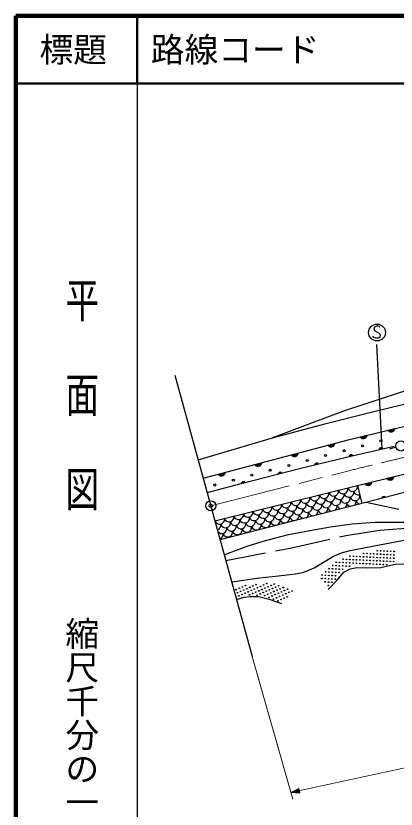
# Model space of a CAD drawing. Units: millimetres, scale not verified. Extents: x 40000 to 680000, y 20000 to 380000.
# Drawn here: x 40000 to 96356, y 262491 to 380000 of the extents above; entities that cross this region are included whole.
import ezdxf
from ezdxf.enums import TextEntityAlignment as Align

# ---------------------------------------------------------------- set-up
doc = ezdxf.new("R2010")
doc.units = ezdxf.units.MM
doc.header["$LTSCALE"] = 1000
doc.header["$PDMODE"] = 32
doc.header["$PDSIZE"] = 500
doc.linetypes.add('CHAIN', pattern=[18.5, 12, -1.5, 3.5, -1.5])
doc.linetypes.add('DASHED', pattern=[7.5, 6, -1.5])
for name, color, linetype, lineweight in [('M-BGD', 7, 'Continuous', 25), ('M-BMK', 2, 'CHAIN', 13), ('M-BMK-SRVR', 3, 'Continuous', 25), ('M-STR-HTXT', 7, 'Continuous', 13), ('M-STR-STRC', 7, 'Continuous', 25), ('M-TTL', 2, 'Continuous', 140), ('M-TTL-BAND', 7, 'Continuous', 25), ('M-TTL-LINE', 7, 'Continuous', 50)]:
    doc.layers.add(name, color=color, linetype=linetype, lineweight=lineweight)
doc.layers.add('M-OTRS', color=6, linetype='Continuous')
doc.layers.add('M-TTL-TXT', color=7, linetype='Continuous')
doc.styles.add('@ＭＳ ゴシック', font='')
doc.styles.add('ＭＳ ゴシック', font='')
doc.styles.get('@ＭＳ ゴシック').set_extended_font_data('@MS Gothic')
doc.styles.get('ＭＳ ゴシック').set_extended_font_data('MS Gothic')

msp = doc.modelspace()

# ---------------------------------------------------------------- linework, layer by layer
at = {"layer": 'M-BGD'}
for p, q in [((63570, 326795), (75022, 285125)), ((98199, 324606), (88561, 321458)), ((93069, 321418), (101483, 323448)), ((88561, 321458), (78015, 317508)), ((85796, 319580), (93069, 321418)), ((89447, 317266), (101823, 320235)), ((78015, 317508), (85796, 319580)), ((95149, 318634), (96121, 318867)), ((95216, 318527), (95149, 318634)), ((95202, 318585), (96097, 318800)), ((95298, 318443), (95216, 318527)), ((96091, 318737), (95235, 318531)), ((95269, 318477), (96086, 318673)), ((96041, 318601), (95341, 318433)), ((95413, 318389), (95997, 318529)), ((96002, 318509), (95918, 318428)), ((96076, 318630), (96002, 318509)), ((96111, 318741), (96076, 318630)), ((96121, 318867), (96111, 318741)), ((67023, 314231), (78015, 317508)), ((91024, 317644), (91996, 317877)), ((91091, 317537), (91024, 317644)), ((91077, 317595), (91971, 317810)), ((91172, 317453), (91091, 317537)), ((91966, 317747), (91110, 317541)), ((91143, 317488), (91960, 317684)), ((91293, 317380), (91172, 317453)), ((91916, 317611), (91216, 317443)), ((91288, 317399), (91872, 317539)), ((91404, 317345), (91293, 317380)), ((91788, 317457), (91399, 317364)), ((91530, 317334), (91404, 317345)), ((91686, 317371), (91530, 317334)), ((91793, 317438), (91686, 317371)), ((91876, 317520), (91793, 317438)), ((91950, 317640), (91876, 317520)), ((91985, 317751), (91950, 317640)), ((91996, 317877), (91985, 317751)), ((95418, 318369), (95298, 318443)), ((95529, 318334), (95418, 318369)), ((95914, 318447), (95525, 318354)), ((95655, 318323), (95529, 318334)), ((95811, 318361), (95655, 318323)), ((95918, 318428), (95811, 318361)), ((67771, 311509), (89447, 317266)), ((86254, 316418), (87221, 316675)), ((86324, 316312), (86254, 316418)), ((86308, 316370), (87198, 316606)), ((86408, 316231), (86324, 316312)), ((87194, 316543), (86343, 316317)), ((86378, 316264), (87190, 316480)), ((86530, 316160), (86408, 316231)), ((87147, 316407), (86451, 316222)), ((86525, 316179), (87105, 316333)), ((86642, 316128), (86530, 316160)), ((87023, 316250), (86637, 316147)), ((86768, 316120), (86642, 316128)), ((86923, 316161), (86768, 316120)), ((87029, 316230), (86923, 316161)), ((87110, 316314), (87029, 316230)), ((87181, 316436), (87110, 316314)), ((87213, 316548), (87181, 316436)), ((87221, 316675), (87213, 316548)), ((89193, 314702), (96048, 316274)), ((80835, 314979), (81802, 315235)), ((80905, 314873), (80835, 314979)), ((80889, 314931), (81779, 315167)), ((81775, 315104), (80924, 314878)), ((80959, 314825), (81771, 315041)), ((81728, 314967), (81032, 314783)), ((81762, 314997), (81691, 314875)), ((81794, 315109), (81762, 314997)), ((81802, 315235), (81794, 315109)), ((89848, 314934), (89439, 314840)), ((89442, 314872), (89479, 314932)), ((89459, 314886), (89810, 314967)), ((89479, 314932), (89521, 314972)), ((89762, 314997), (89489, 314934)), ((89521, 314972), (89575, 315005)), ((89541, 314977), (89697, 315012)), ((89575, 315005), (89653, 315023)), ((89653, 315023), (89716, 315017)), ((89716, 315017), (89772, 314999)), ((89772, 314999), (89832, 314961)), ((89832, 314961), (89872, 314919)), ((94372, 315889), (93884, 315778)), ((93884, 315778), (93890, 315841)), ((93890, 315841), (93908, 315896)), ((93895, 315821), (94343, 315924)), ((94315, 315958), (93905, 315865)), ((93908, 315896), (93946, 315956)), ((93926, 315910), (94277, 315991)), ((93946, 315956), (93988, 315996)), ((94229, 316021), (93956, 315958)), ((93988, 315996), (94042, 316029)), ((94007, 316001), (94163, 316037)), ((94042, 316029), (94120, 316047)), ((94120, 316047), (94183, 316041)), ((94183, 316041), (94238, 316023)), ((94238, 316023), (94298, 315985)), ((94298, 315985), (94339, 315943)), ((94339, 315943), (94372, 315889)), ((96324, 316092), (95360, 315825)), ((75416, 313540), (76383, 313796)), ((76383, 313796), (76375, 313670)), ((80988, 314792), (80905, 314873)), ((81111, 314721), (80988, 314792)), ((81106, 314740), (81686, 314894)), ((81223, 314688), (81111, 314721)), ((81604, 314810), (81218, 314708)), ((81349, 314681), (81223, 314688)), ((81504, 314722), (81349, 314681)), ((81609, 314791), (81504, 314722)), ((81691, 314875), (81609, 314791)), ((82058, 312943), (89193, 314702)), ((84683, 313755), (84411, 313688)), ((84443, 313726), (84496, 313760)), ((84462, 313731), (84618, 313770)), ((84496, 313760), (84574, 313779)), ((84574, 313779), (84637, 313774)), ((84637, 313774), (84693, 313757)), ((84693, 313757), (84753, 313721)), ((89905, 314865), (89418, 314754)), ((89418, 314754), (89424, 314816)), ((89424, 314816), (89442, 314872)), ((89428, 314797), (89877, 314900)), ((89872, 314919), (89905, 314865)), ((73407, 310743), (82058, 312943)), ((75486, 313434), (75416, 313540)), ((75470, 313492), (76360, 313728)), ((75569, 313353), (75486, 313434)), ((76356, 313665), (75505, 313439)), ((75540, 313386), (76352, 313602)), ((75692, 313282), (75569, 313353)), ((76309, 313528), (75613, 313344)), ((75687, 313301), (76267, 313455)), ((75804, 313249), (75692, 313282)), ((76185, 313371), (75799, 313269)), ((75930, 313241), (75804, 313249)), ((76085, 313282), (75930, 313241)), ((76190, 313352), (76085, 313282)), ((76272, 313436), (76190, 313352)), ((76343, 313558), (76272, 313436)), ((76375, 313670), (76343, 313558)), ((84828, 313626), (84343, 313506)), ((84343, 313506), (84348, 313569)), ((84348, 313569), (84365, 313625)), ((84353, 313550), (84799, 313660)), ((84770, 313694), (84363, 313593)), ((84365, 313625), (84402, 313685)), ((84382, 313639), (84732, 313726)), ((84402, 313685), (84443, 313726)), ((84753, 313721), (84795, 313679)), ((84795, 313679), (84828, 313626)), ((90613, 310432), (100356, 312796)), ((69997, 312100), (70964, 312357)), ((70067, 311995), (69997, 312100)), ((70051, 312053), (70940, 312289)), ((70150, 311913), (70067, 311995)), ((70937, 312226), (70086, 312000)), ((70121, 311947), (70933, 312163)), ((70273, 311842), (70150, 311913)), ((70890, 312089), (70194, 311904)), ((70267, 311862), (70847, 312016)), ((70385, 311810), (70273, 311842)), ((70766, 311932), (70380, 311829)), ((70511, 311802), (70385, 311810)), ((70666, 311843), (70511, 311802)), ((70771, 311913), (70666, 311843)), ((70853, 311996), (70771, 311913)), ((70924, 312119), (70853, 311996)), ((70956, 312231), (70924, 312119)), ((70964, 312357), (70956, 312231)), ((79406, 312268), (78921, 312145)), ((78921, 312145), (78926, 312208)), ((78926, 312208), (78943, 312264)), ((78931, 312189), (79377, 312302)), ((79347, 312336), (78940, 312233)), ((78943, 312264), (78979, 312325)), ((78959, 312279), (79308, 312367)), ((78979, 312325), (79020, 312366)), ((79260, 312396), (78988, 312327)), ((79020, 312366), (79073, 312401)), ((79039, 312371), (79194, 312411)), ((79073, 312401), (79150, 312420)), ((79150, 312420), (79214, 312416)), ((79214, 312416), (79269, 312399)), ((79269, 312399), (79330, 312363)), ((79330, 312363), (79372, 312322)), ((79372, 312322), (79406, 312268)), ((94998, 311496), (95970, 311732)), ((95065, 311389), (94998, 311496)), ((95051, 311447), (95945, 311664)), ((95940, 311601), (95085, 311394)), ((95118, 311340), (95935, 311538)), ((95891, 311466), (95191, 311296)), ((95925, 311494), (95851, 311374)), ((95960, 311606), (95925, 311494)), ((95970, 311732), (95960, 311606)), ((68358, 309374), (73407, 310743)), ((69499, 305222), (90613, 310432)), ((73972, 310887), (73487, 310764)), ((73487, 310764), (73492, 310827)), ((73492, 310827), (73509, 310883)), ((73497, 310807), (73943, 310921)), ((73914, 310955), (73506, 310851)), ((73509, 310883), (73545, 310944)), ((73526, 310897), (73875, 310986)), ((73545, 310944), (73586, 310985)), ((73826, 311015), (73555, 310946)), ((73586, 310985), (73639, 311019)), ((73605, 310990), (73760, 311029)), ((73639, 311019), (73717, 311039)), ((73717, 311039), (73780, 311034)), ((73780, 311034), (73836, 311017)), ((73836, 311017), (73896, 310981)), ((73896, 310981), (73938, 310940)), ((73938, 310940), (73972, 310887)), ((90613, 310432), (91269, 307773)), ((101022, 310274), (91269, 307773)), ((91751, 310708), (92722, 310944)), ((91818, 310601), (91751, 310708)), ((91804, 310659), (92698, 310876)), ((91900, 310518), (91818, 310601)), ((92692, 310813), (91837, 310605)), ((91871, 310552), (92687, 310750)), ((92020, 310444), (91900, 310518)), ((92643, 310677), (91943, 310508)), ((92016, 310464), (92599, 310605)), ((92132, 310409), (92020, 310444)), ((92516, 310523), (92127, 310429)), ((92258, 310399), (92132, 310409)), ((92413, 310437), (92258, 310399)), ((92520, 310504), (92413, 310437)), ((92603, 310586), (92520, 310504)), ((92677, 310706), (92603, 310586)), ((92712, 310818), (92677, 310706)), ((92722, 310944), (92712, 310818)), ((95147, 311306), (95065, 311389)), ((95268, 311232), (95147, 311306)), ((95263, 311252), (95846, 311393)), ((95379, 311197), (95268, 311232)), ((95763, 311311), (95375, 311217)), ((95505, 311187), (95379, 311197)), ((95661, 311225), (95505, 311187)), ((95768, 311292), (95661, 311225)), ((95851, 311374), (95768, 311292)), ((91908, 307955), (96771, 306913)), ((94772, 308671), (94288, 308547)), ((94288, 308547), (94292, 308610)), ((94292, 308610), (94309, 308666)), ((94297, 308591), (94743, 308705)), ((94713, 308739), (94307, 308635)), ((94309, 308666), (94345, 308727)), ((94326, 308681), (94674, 308770)), ((94345, 308727), (94386, 308768)), ((94626, 308799), (94354, 308729)), ((94386, 308768), (94439, 308803)), ((94405, 308773), (94560, 308813)), ((94439, 308803), (94516, 308823)), ((94516, 308823), (94579, 308818)), ((94579, 308818), (94635, 308801)), ((94635, 308801), (94696, 308765)), ((94696, 308765), (94738, 308724)), ((94738, 308724), (94772, 308671)), ((91269, 307773), (70273, 302405)), ((86641, 304317), (89817, 304733)), ((89817, 304733), (93258, 304980)), ((93258, 304980), (105923, 305015)), ((80408, 303165), (83545, 303781)), ((83545, 303781), (86641, 304317)), ((74135, 301391), (76637, 302204)), ((76637, 302204), (80408, 303165)), ((93094, 301518), (98083, 302422)), ((70885, 300178), (74135, 301391)), ((89546, 300823), (93094, 301518)), ((85929, 299277), (86981, 299893)), ((86981, 299893), (88251, 300448)), ((88251, 300448), (89546, 300823)), ((84222, 298225), (85929, 299277)), ((94086, 298279), (95118, 298517)), ((95118, 298517), (96241, 298755)), ((96241, 298755), (97581, 298830)), ((78942, 297074), (81423, 297332)), ((81423, 297332), (82674, 297570)), ((82674, 297570), (84222, 298225)), ((87555, 296374), (88607, 297604)), ((88607, 297604), (89560, 298100)), ((89560, 298100), (90553, 298279)), ((90553, 298279), (92121, 298239)), ((92121, 298239), (94086, 298279)), ((71986, 296172), (76123, 296776)), ((76123, 296776), (78942, 297074)), ((86305, 295044), (87555, 296374)), ((72712, 293528), (73810, 293908)), ((73810, 293908), (74703, 294007)), ((74703, 294007), (76014, 293967)), ((76014, 293967), (77522, 293570)), ((77522, 293570), (79388, 292935))]:
    msp.add_line(p, q, dxfattribs=at)
at = {"layer": 'M-BGD', "linetype": 'DASHED'}
for p, q in [((93947, 303817), (103704, 304543)), ((89217, 303082), (93947, 303817)), ((80656, 301167), (89217, 303082)), ((71119, 299327), (80656, 301167))]:
    msp.add_line(p, q, dxfattribs=at)
at = {"layer": 'M-BGD'}
for centre, radius in [((91371, 316313), 150), ((94105, 317039), 150), ((97047, 316292), 750), ((85904, 314861), 150), ((88638, 315587), 150), ((83170, 314135), 150), ((77702, 312683), 150), ((80436, 313409), 150), ((74968, 311957), 150), ((69501, 310505), 150), ((72235, 311231), 150), ((93558, 300776), 50), ((89514, 299967), 50), ((90014, 299944), 50), ((90513, 299920), 50), ((91013, 299896), 50), ((91512, 299872), 50), ((91536, 300372), 50), ((92012, 299848), 50), ((92035, 300348), 50), ((92511, 299825), 50), ((92535, 300324), 50), ((93011, 299801), 50), ((93034, 300300), 50), ((93510, 299777), 50), ((93534, 300277), 50), ((94009, 299753), 50), ((94033, 300253), 50), ((94057, 300752), 50), ((94509, 299730), 50), ((94533, 300229), 50), ((94556, 300728), 50), ((95008, 299706), 50), ((95032, 300205), 50), ((95056, 300705), 50), ((95508, 299682), 50), ((95532, 300181), 50), ((95555, 300681), 50), ((96007, 299658), 50), ((96031, 300158), 50), ((96055, 300657), 50), ((86946, 298588), 50), ((87445, 298564), 50), ((87469, 299064), 50), ((87945, 298540), 50), ((87968, 299040), 50), ((88444, 298517), 50), ((88468, 299016), 50), ((88492, 299515), 50), ((88943, 298493), 50), ((88967, 298992), 50), ((88991, 299492), 50), ((89443, 298469), 50), ((89467, 298968), 50), ((89490, 299468), 50), ((89966, 298945), 50), ((89990, 299444), 50), ((90466, 298921), 50), ((90489, 299420), 50), ((90965, 298897), 50), ((90989, 299397), 50), ((91465, 298873), 50), ((91488, 299373), 50), ((91964, 298850), 50), ((91988, 299349), 50), ((92463, 298826), 50), ((92487, 299325), 50), ((92963, 298802), 50), ((92987, 299301), 50), ((93462, 298778), 50), ((93486, 299278), 50), ((93962, 298754), 50), ((93986, 299254), 50), ((94461, 298731), 50), ((94485, 299230), 50), ((94961, 298707), 50), ((94985, 299206), 50), ((95484, 299182), 50), ((95983, 299159), 50), ((85899, 297637), 50), ((86399, 297613), 50), ((86422, 298112), 50), ((86898, 297589), 50), ((86922, 298088), 50), ((87398, 297565), 50), ((87421, 298065), 50), ((87897, 297541), 50), ((87921, 298041), 50), ((88420, 298017), 50), ((85352, 296661), 50), ((85376, 297161), 50), ((85828, 296138), 50), ((85852, 296638), 50), ((85875, 297137), 50), ((86327, 296114), 50), ((86351, 296614), 50), ((86375, 297113), 50), ((86827, 296091), 50), ((86850, 296590), 50), ((86874, 297090), 50), ((87350, 296566), 50), ((87374, 297066), 50), ((72648, 295001), 50), ((73106, 295202), 50), ((73564, 295403), 50), ((73765, 294945), 50), ((74022, 295604), 50), ((74223, 295146), 50), ((74681, 295347), 50), ((75138, 295548), 50), ((75339, 295090), 50), ((75596, 295749), 50), ((75797, 295291), 50), ((76255, 295492), 50), ((76456, 295034), 50), ((76713, 295693), 50), ((76914, 295235), 50), ((77171, 295894), 50), ((77372, 295436), 50), ((77573, 294978), 50), ((77830, 295637), 50), ((78031, 295179), 50), ((78288, 295838), 50), ((78489, 295380), 50), ((78690, 294923), 50), ((78946, 295581), 50), ((79147, 295124), 50), ((79605, 295325), 50), ((80264, 295068), 50), ((86303, 295615), 50), ((72849, 294543), 50), ((73050, 294085), 50), ((73307, 294744), 50), ((73508, 294286), 50), ((73966, 294487), 50), ((74424, 294688), 50), ((74625, 294230), 50), ((74882, 294889), 50), ((75083, 294431), 50), ((75540, 294632), 50), ((75741, 294174), 50), ((75998, 294833), 50), ((76199, 294375), 50), ((76657, 294576), 50), ((76858, 294118), 50), ((77115, 294777), 50), ((77316, 294320), 50), ((77517, 293862), 50), ((77774, 294521), 50), ((77975, 294063), 50), ((78232, 294722), 50), ((78433, 294264), 50), ((78634, 293806), 50), ((78891, 294465), 50), ((79092, 294007), 50), ((79348, 294666), 50), ((79549, 294208), 50), ((79750, 293750), 50), ((79806, 294867), 50), ((80007, 294409), 50), ((80208, 293951), 50), ((80465, 294610), 50), ((80923, 294811), 50), ((78176, 293605), 50), ((78835, 293348), 50), ((79293, 293549), 50)]:
    msp.add_circle(centre, radius, dxfattribs=at)
for centre, start, end in [((89905, 310275), 195.26013, 12.46351), ((85682, 309233), 195.26013, 12.46351), ((87089, 309581), 195.26013, 12.46351), ((87963, 309067), 195.26013, 12.46351), ((88497, 309928), 195.26013, 12.46351), ((89370, 309415), 195.26013, 12.46351), ((90244, 308902), 195.26013, 12.46351), ((90778, 309762), 195.26013, 283.89206), ((80051, 307844), 195.26013, 12.46351), ((81459, 308191), 195.26013, 12.46351), ((82867, 308539), 195.26013, 12.46351), ((83740, 308025), 195.26013, 12.46351), ((84274, 308886), 195.26013, 12.46351), ((85148, 308373), 195.26013, 12.46351), ((86021, 307860), 195.26013, 12.46351), ((86555, 308720), 195.26013, 12.46351), ((87428, 308207), 195.26013, 12.46351), ((88836, 308554), 195.26013, 12.46351), ((89709, 308041), 311.33177, 12.46351), ((91117, 308388), 195.26013, 255.307), ((75829, 306802), 195.26013, 12.46351), ((77236, 307149), 195.26013, 12.46351), ((78110, 306636), 195.26013, 12.46351), ((78644, 307496), 195.26013, 12.46351), ((79517, 306983), 195.26013, 12.46351), ((80925, 307331), 195.26013, 12.46351), ((81798, 306818), 195.26013, 12.46351), ((82332, 307678), 195.26013, 12.46351), ((83206, 307165), 195.26013, 12.46351), ((84613, 307512), 195.26013, 12.46351), ((84079, 306652), 300.97204, 12.46351), ((85486, 306999), 195.26013, 264.63107), ((85486, 306999), 304.05377, 12.46351), ((86894, 307346), 195.26013, 261.95547), ((86894, 307346), 306.72937, 12.46351), ((88302, 307694), 195.26013, 259.55395), ((88302, 307694), 309.13089, 12.46351), ((89709, 308041), 195.26013, 257.35307), ((70198, 305412), 195.47146, 12.46351), ((71606, 305760), 195.26013, 12.46351), ((73014, 306107), 195.26013, 12.46351), ((73887, 305594), 195.26013, 12.46351), ((74421, 306454), 195.26013, 12.46351), ((75294, 305941), 195.26013, 12.46351), ((76168, 305428), 195.26013, 12.46351), ((76702, 306289), 195.26013, 12.46351), ((77575, 305775), 195.26013, 12.46351), ((78983, 306123), 195.26013, 12.46351), ((79856, 305610), 195.26013, 12.46351), ((80390, 306470), 195.26013, 12.46351), ((81264, 305957), 195.26013, 276.96267), ((81264, 305957), 291.72216, 12.46351), ((82671, 306304), 195.26013, 271.48985), ((82671, 306304), 297.19499, 12.46351), ((84079, 306652), 195.26013, 267.7128), ((69664, 304552), 286.79635, 12.46351), ((71072, 304899), 195.26013, 12.46351), ((71945, 304386), 195.26013, 12.46351), ((72479, 305247), 195.26013, 12.46351), ((73352, 304733), 195.26013, 12.46351), ((74226, 304220), 195.26013, 12.46351), ((74760, 305081), 195.26013, 12.46351), ((75633, 304568), 195.26013, 12.46351), ((77041, 304915), 195.26013, 12.46351), ((78449, 305262), 195.26013, 12.46351), ((70537, 304039), 213.78199, 12.46351), ((70003, 303178), 289.73463, 12.46351), ((71411, 303526), 195.26013, 12.46351), ((72818, 303873), 195.26013, 12.46351)]:
    msp.add_arc(centre, 725, start, end, dxfattribs=at)
at = {"layer": 'M-BMK'}
msp.add_line((68890, 307438), (89011, 312522), dxfattribs=at)
msp.add_arc((211493, -172272), 500027, 101.6134, 104.17886, dxfattribs=at)
at = {"layer": 'M-BMK-SRVR'}
msp.add_circle((68890, 307438), 745, dxfattribs=at)
at = {"layer": 'M-OTRS'}
msp.add_point((68890, 307438), dxfattribs=at)
at = {"layer": 'M-STR-HTXT'}
for p, q in [((75022, 285125), (81041, 263973)), ((80768, 264935), (157996, 281653)), ((80768, 264935), (81915, 265542)), ((82063, 264858), (80768, 264935)), ((81110, 265009), (81888, 265434)), ((81993, 264945), (81110, 265009)), ((81305, 265052), (81860, 265325)), ((81923, 265032), (81305, 265052)), ((81598, 265115), (81832, 265217)), ((81853, 265119), (81598, 265115)), ((81832, 265217), (81853, 265119)), ((81860, 265325), (81923, 265032)), ((81888, 265434), (81993, 264945)), ((81915, 265542), (82063, 264858))]:
    msp.add_line(p, q, dxfattribs=at)
at = {"layer": 'M-STR-STRC'}
for p, q in [((93124, 333903), (93074, 333603)), ((93424, 334053), (93124, 333903)), ((93624, 334053), (93424, 334053)), ((93824, 334003), (93624, 334053)), ((93924, 333903), (93824, 334003)), ((93024, 332403), (92924, 332553)), ((93074, 333603), (93174, 333353)), ((93174, 333353), (93874, 332953)), ((93874, 332953), (93974, 332703)), ((93974, 332703), (93924, 332403)), ((93324, 332253), (93024, 332403)), ((93674, 332253), (93324, 332253)), ((93924, 332403), (93674, 332253)), ((94300, 315873), (93489, 331339))]:
    msp.add_line(p, q, dxfattribs=at)
msp.add_circle((93524, 333103), 1250, dxfattribs=at)
at = {"layer": 'M-TTL'}
for p, q in [((40000, 380000), (40000, 20000)), ((680000, 380000), (40000, 380000))]:
    msp.add_line(p, q, dxfattribs=at)
at = {"layer": 'M-TTL-BAND'}
msp.add_line((58000, 370000), (58000, 20000), dxfattribs=at)
at = {"layer": 'M-TTL-LINE'}
for p, q in [((58000, 380000), (58000, 370000)), ((40000, 370000), (680000, 370000))]:
    msp.add_line(p, q, dxfattribs=at)

# ---------------------------------------------------------------- texts
at = {"layer": 'M-TTL-BAND', "style": '@ＭＳ ゴシック', "width": 1.4}
msp.add_text('平  面  図', height=3666, rotation=270, dxfattribs=at).set_placement((49777, 306475), align=Align.MIDDLE_RIGHT)
at = {"layer": 'M-TTL-BAND', "style": '@ＭＳ ゴシック'}
msp.add_text('縮尺千分の一', height=3666, rotation=270, dxfattribs=at).set_placement((49777, 261030), align=Align.MIDDLE_RIGHT)
at = {"layer": 'M-TTL-TXT', "style": 'ＭＳ ゴシック'}
msp.add_text('標題', height=3666, dxfattribs=at).set_placement((48500, 375000), align=Align.MIDDLE_CENTER)
msp.add_text('路線コード', height=3666, dxfattribs=at).set_placement((60000, 375000), align=Align.MIDDLE_LEFT)

doc.saveas('drawing.dxf')
